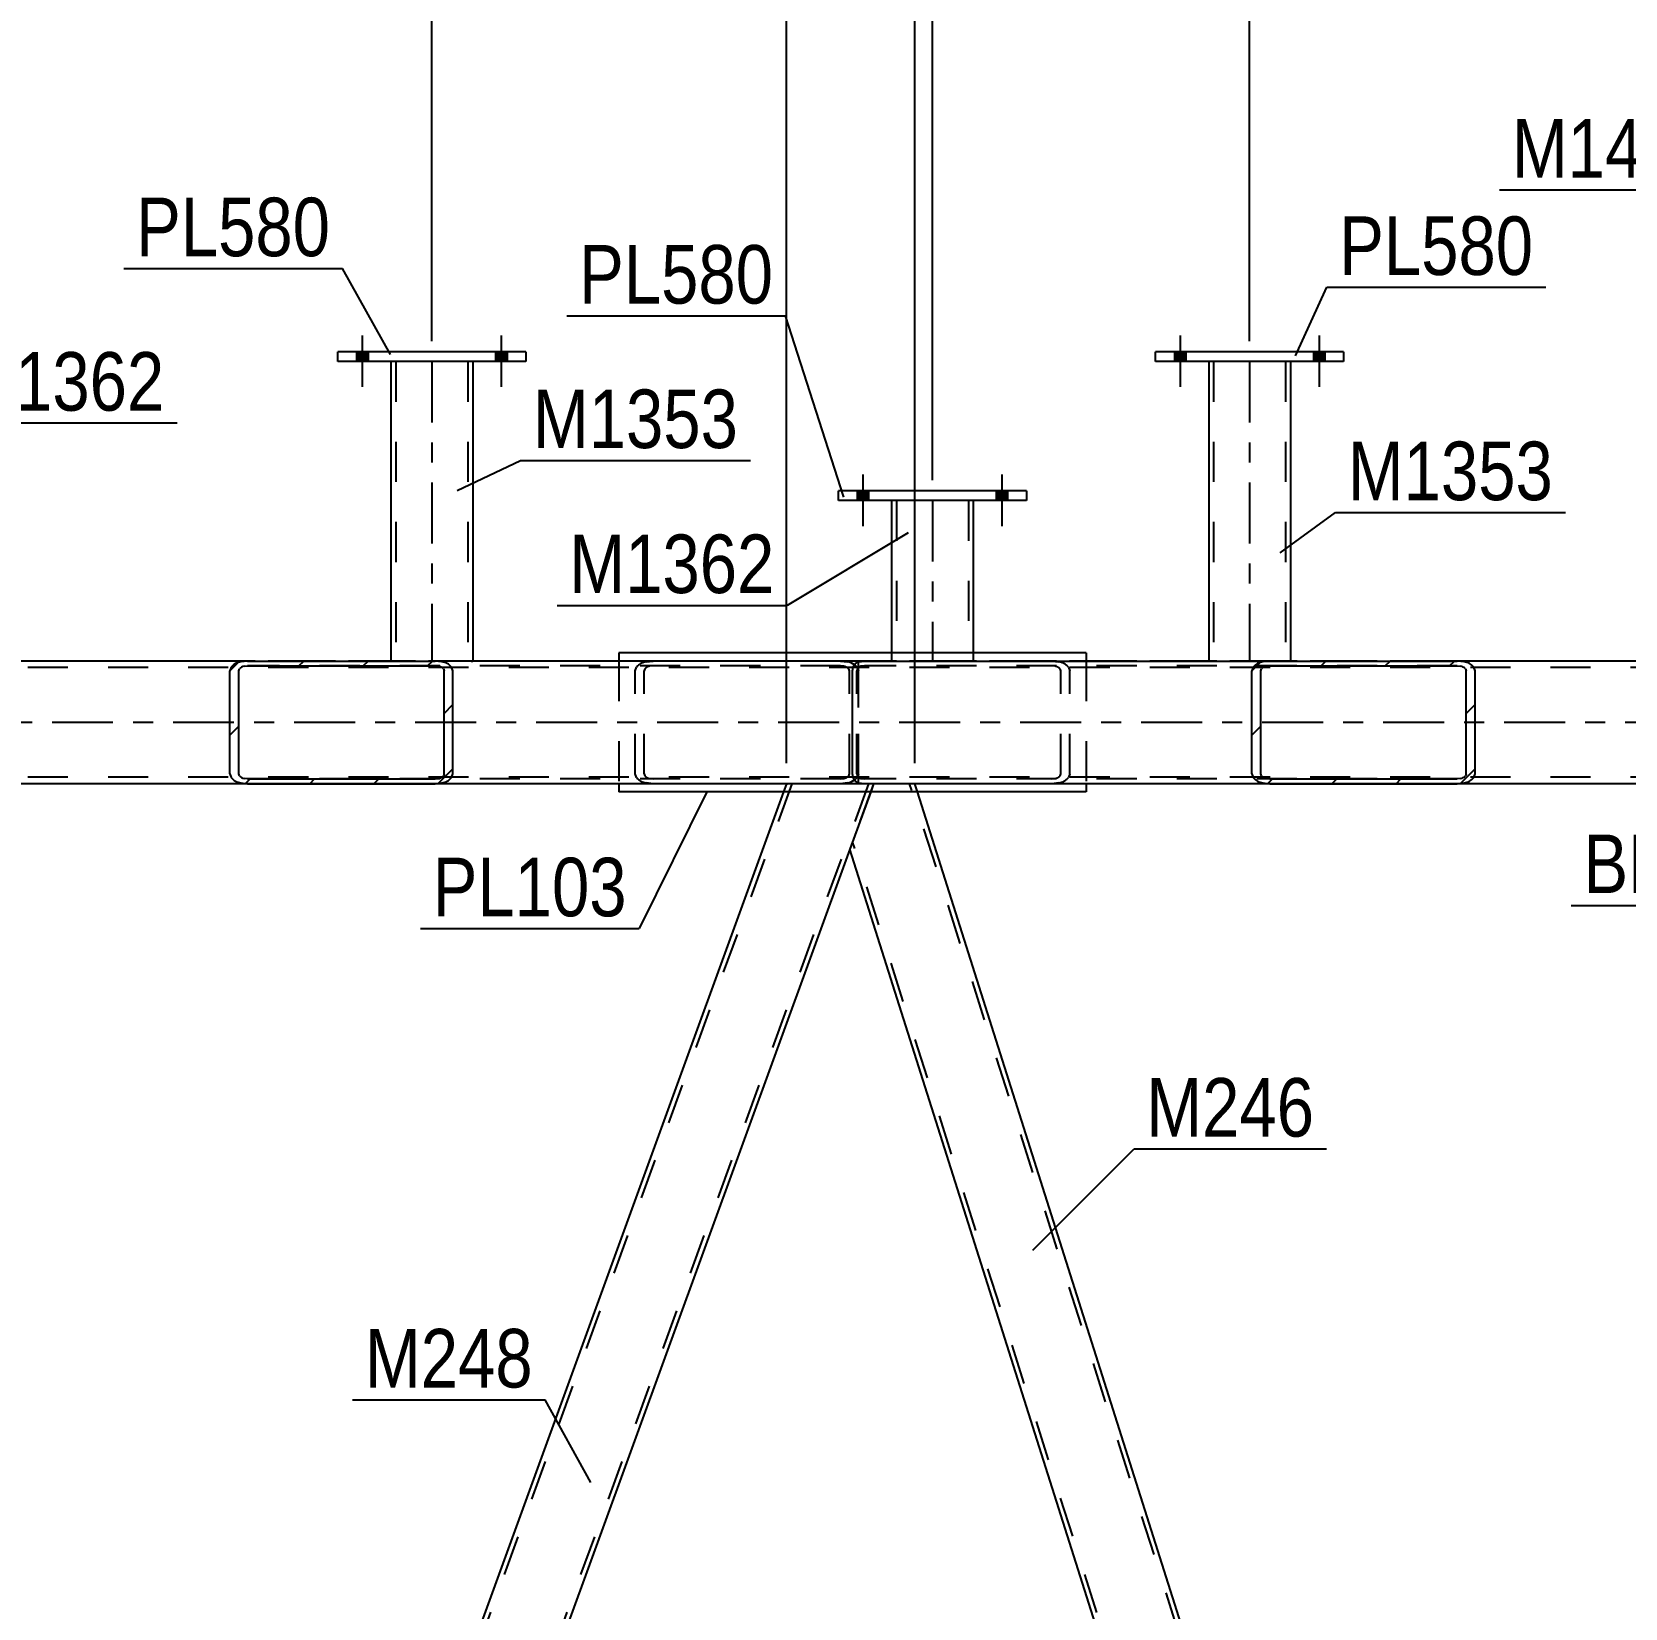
# Model space of a CAD drawing. Header units: millimetres. Extents: x -857 to 332, y -866 to -25.
# Drawn here: x -357.7 to -279.8, y -323.6 to -246.5 of the extents above; entities that cross this region are included whole.
import ezdxf

# ---------------------------------------------------------------- set-up
doc = ezdxf.new("R2010")
doc.units = ezdxf.units.MM
doc.linetypes.add('DXK_LINE_DOT2', pattern=[3.9198, 1.9599, -1.9599])
doc.linetypes.add('DXK_LINE_DOT3', pattern=[5.9187, 2.979, -0.9799, 0.9799, -0.9799])
doc.styles.add('Arial Narrow', font='ARIALN.TTF', dxfattribs={"height": 0.2})

# ---------------------------------------------------------------- blocks, each defined once
blk = doc.blocks.new('Part-570388934-1427 - 1255')
at = {"linetype": 'Continuous'}
h = blk.add_hatch(dxfattribs=at)
h.set_pattern_fill('', scale=0.7, style=0, pattern_type=0)
h.set_pattern_definition([(45, (-348.0672, -277.7888), (-1.57154, 1.57154), [])])
h.paths.add_polyline_path([(-348.001, -277.605), (-348.067, -277.789), (-348.067, -282.829), (-348.001, -283.013), (-347.811, -283.168), (-347.528, -283.272), (-347.194, -283.309), (-338.023, -283.309), (-337.688, -283.272), (-337.405, -283.168), (-337.216, -283.012), (-337.149, -282.829), (-337.149, -277.789), (-337.216, -277.605), (-337.405, -277.449), (-337.688, -277.345), (-338.023, -277.309), (-347.194, -277.309), (-347.528, -277.345), (-347.811, -277.449)])
h.paths.add_polyline_path([(-347.361, -277.567), (-347.194, -277.549), (-338.023, -277.549), (-337.856, -277.567), (-337.714, -277.619), (-337.619, -277.697), (-337.586, -277.789), (-337.586, -282.829), (-337.619, -282.921), (-337.714, -282.999), (-337.856, -283.051), (-338.023, -283.069), (-347.194, -283.069), (-347.361, -283.051), (-347.503, -282.999), (-347.597, -282.921), (-347.63, -282.829), (-347.63, -277.789), (-347.597, -277.697), (-347.503, -277.619)])
at = {"color": 2, "linetype": 'Continuous'}
for p, q in [((-347.194, -277.309), (-347.528, -277.345)), ((-347.194, -277.309), (-338.023, -277.309)), ((-318.194, -277.309), (-338.023, -277.309)), ((-337.688, -277.345), (-338.023, -277.309)), ((-318.194, -277.309), (-317.859, -277.345)), ((-348.001, -277.605), (-348.067, -277.789)), ((-348.067, -282.829), (-348.067, -277.789)), ((-347.63, -277.789), (-347.597, -277.697)), ((-347.63, -282.829), (-347.63, -277.789)), ((-347.361, -277.567), (-347.194, -277.549)), ((-347.194, -277.549), (-338.023, -277.549)), ((-338.023, -277.549), (-337.856, -277.567)), ((-337.619, -277.697), (-337.586, -277.789)), ((-337.586, -282.829), (-337.586, -277.789)), ((-337.149, -277.789), (-337.216, -277.605)), ((-337.149, -282.829), (-337.149, -277.789)), ((-348.067, -282.829), (-348.001, -283.013)), ((-347.597, -282.921), (-347.63, -282.829)), ((-337.586, -282.829), (-337.619, -282.921)), ((-337.216, -283.012), (-337.149, -282.829)), ((-347.528, -283.272), (-347.194, -283.309)), ((-347.194, -283.069), (-347.361, -283.051)), ((-347.194, -283.069), (-338.023, -283.069)), ((-347.194, -283.309), (-338.023, -283.309)), ((-337.856, -283.051), (-338.023, -283.069)), ((-338.023, -283.309), (-337.688, -283.272)), ((-318.194, -283.309), (-338.023, -283.309)), ((-317.859, -283.272), (-318.194, -283.309))]:
    blk.add_line(p, q, dxfattribs=at)
at = {"color": 7, "linetype": 'DXK_LINE_DOT2'}
for p, q in [((-347.194, -277.309), (-338.023, -277.309)), ((-327.699, -277.345), (-327.365, -277.309)), ((-318.194, -277.549), (-347.194, -277.549)), ((-328.238, -277.789), (-328.172, -277.605)), ((-328.238, -282.829), (-328.238, -277.789)), ((-327.768, -277.697), (-327.801, -277.789)), ((-327.801, -282.829), (-327.801, -277.789)), ((-327.365, -277.549), (-327.532, -277.567)), ((-318.026, -277.567), (-318.194, -277.549)), ((-317.757, -277.789), (-317.79, -277.697)), ((-317.757, -282.829), (-317.757, -277.789)), ((-317.387, -277.605), (-317.362, -277.672)), ((-317.362, -277.672), (-317.32, -277.789)), ((-317.32, -282.829), (-317.32, -277.789)), ((-328.172, -283.012), (-328.238, -282.829)), ((-327.801, -282.829), (-327.768, -282.921)), ((-317.79, -282.921), (-317.757, -282.829)), ((-317.335, -282.87), (-317.387, -283.012)), ((-317.32, -282.829), (-317.335, -282.87)), ((-318.194, -283.069), (-347.194, -283.069)), ((-338.023, -283.309), (-347.194, -283.309)), ((-327.365, -283.309), (-327.699, -283.272)), ((-327.532, -283.051), (-327.365, -283.069)), ((-318.194, -283.069), (-318.026, -283.051))]:
    blk.add_line(p, q, dxfattribs=at)
at = {"color": 2, "linetype": 'Continuous'}
for centre, radius, start, end in [((-347.393, -278.151), 0.817, 99.51834, 138.06404), ((-337.824, -278.151), 0.817, 41.93612, 80.48182), ((-317.994, -278.151), 0.817, 53.5034, 80.48182), ((-347.293, -277.97), 0.409, 99.51834, 138.06404), ((-337.923, -277.97), 0.409, 41.93612, 80.48182), ((-347.393, -282.466), 0.817, 221.93612, 260.48182), ((-347.293, -282.648), 0.409, 221.93612, 260.48182), ((-337.923, -282.648), 0.409, 279.51834, 318.06404), ((-337.824, -282.466), 0.817, 279.51834, 318.06404), ((-317.994, -282.466), 0.817, 279.51834, 306.49439)]:
    blk.add_arc(centre, radius, start, end, dxfattribs=at)
at = {"color": 7, "linetype": 'DXK_LINE_DOT2'}
for centre, radius, start, end in [((-327.564, -278.151), 0.817, 99.51834, 138.06404), ((-327.464, -277.97), 0.409, 99.51834, 138.06404), ((-318.094, -277.97), 0.409, 41.93612, 80.48182), ((-317.994, -278.151), 0.817, 41.93612, 53.5034), ((-327.564, -282.466), 0.817, 221.93612, 260.48182), ((-327.464, -282.648), 0.409, 221.93612, 260.48182), ((-318.094, -282.648), 0.409, 279.51834, 318.06404), ((-317.994, -282.466), 0.817, 306.49439, 318.06404)]:
    blk.add_arc(centre, radius, start, end, dxfattribs=at)
blk = doc.blocks.new('Part-570388934-1338 - 1255')
at = {"linetype": 'Continuous'}
h = blk.add_hatch(dxfattribs=at)
h.set_pattern_fill('', scale=0.7, style=0, pattern_type=0)
h.set_pattern_definition([(45, (-298.0708, -277.7888), (-1.57154, 1.57154), [])])
h.paths.add_polyline_path([(-298.004, -277.605), (-298.071, -277.789), (-298.071, -282.829), (-298.004, -283.012), (-297.815, -283.168), (-297.532, -283.272), (-297.197, -283.309), (-288.026, -283.309), (-287.692, -283.272), (-287.409, -283.168), (-287.219, -283.012), (-287.153, -282.829), (-287.153, -277.789), (-287.219, -277.605), (-287.409, -277.449), (-287.692, -277.345), (-288.026, -277.309), (-297.197, -277.309), (-297.532, -277.345), (-297.815, -277.449)])
h.paths.add_polyline_path([(-297.364, -277.567), (-297.197, -277.549), (-288.026, -277.549), (-287.859, -277.567), (-287.717, -277.619), (-287.623, -277.697), (-287.59, -277.789), (-287.59, -282.829), (-287.623, -282.921), (-287.717, -282.998), (-287.859, -283.05), (-288.026, -283.069), (-297.197, -283.069), (-297.364, -283.051), (-297.506, -282.998), (-297.601, -282.921), (-297.634, -282.829), (-297.634, -277.789), (-297.601, -277.697), (-297.506, -277.619)])
at = {"color": 2, "linetype": 'Continuous'}
for p, q in [((-317.482, -277.449), (-317.34, -277.345)), ((-317.34, -277.345), (-317.32, -277.341)), ((-317.32, -277.341), (-317.026, -277.309)), ((-317.026, -277.309), (-297.197, -277.309)), ((-297.197, -277.309), (-297.532, -277.345)), ((-297.197, -277.309), (-288.026, -277.309)), ((-287.692, -277.345), (-288.026, -277.309)), ((-317.61, -277.789), (-317.577, -277.605)), ((-317.61, -282.829), (-317.61, -277.789)), ((-317.577, -277.605), (-317.482, -277.449)), ((-298.004, -277.605), (-298.071, -277.789)), ((-298.071, -282.829), (-298.071, -277.789)), ((-297.634, -277.789), (-297.601, -277.697)), ((-297.634, -282.829), (-297.634, -277.789)), ((-297.364, -277.567), (-297.197, -277.549)), ((-297.197, -277.549), (-288.026, -277.549)), ((-288.026, -277.549), (-287.859, -277.567)), ((-287.623, -277.697), (-287.59, -277.789)), ((-287.59, -282.829), (-287.59, -277.789)), ((-287.153, -277.789), (-287.219, -277.605)), ((-287.153, -282.829), (-287.153, -277.789)), ((-317.577, -283.012), (-317.61, -282.829)), ((-298.071, -282.829), (-298.004, -283.012)), ((-297.601, -282.921), (-297.634, -282.829)), ((-287.59, -282.829), (-287.623, -282.921)), ((-287.219, -283.012), (-287.153, -282.829)), ((-317.482, -283.168), (-317.577, -283.012)), ((-317.34, -283.272), (-317.482, -283.168)), ((-317.32, -283.277), (-317.34, -283.272)), ((-317.026, -283.309), (-317.32, -283.277)), ((-297.197, -283.309), (-317.026, -283.309)), ((-297.532, -283.272), (-297.197, -283.309)), ((-297.197, -283.069), (-297.364, -283.051)), ((-297.197, -283.069), (-288.026, -283.069)), ((-297.197, -283.309), (-288.026, -283.309)), ((-287.859, -283.05), (-288.026, -283.069)), ((-288.026, -283.309), (-287.692, -283.272))]:
    blk.add_line(p, q, dxfattribs=at)
at = {"color": 7, "linetype": 'DXK_LINE_DOT2'}
for p, q in [((-317.32, -283.277), (-317.32, -277.341)), ((-307.855, -277.309), (-307.521, -277.345)), ((-288.026, -277.309), (-297.197, -277.309)), ((-317.375, -277.697), (-317.392, -277.789)), ((-317.392, -282.829), (-317.392, -277.789)), ((-317.335, -277.619), (-317.375, -277.697)), ((-317.193, -277.567), (-317.335, -277.619)), ((-317.335, -277.619), (-317.335, -282.999)), ((-317.026, -277.549), (-317.193, -277.567)), ((-288.026, -277.549), (-317.026, -277.549)), ((-307.688, -277.567), (-307.855, -277.549)), ((-307.419, -277.789), (-307.452, -277.697)), ((-307.419, -282.829), (-307.419, -277.789)), ((-307.048, -277.605), (-306.982, -277.789)), ((-306.982, -282.829), (-306.982, -277.789)), ((-317.392, -282.829), (-317.375, -282.921)), ((-307.452, -282.921), (-307.419, -282.829)), ((-306.982, -282.829), (-307.048, -283.012)), ((-317.375, -282.921), (-317.335, -282.999)), ((-317.335, -282.999), (-317.193, -283.051)), ((-317.193, -283.051), (-317.026, -283.069)), ((-288.026, -283.069), (-317.026, -283.069)), ((-307.855, -283.069), (-307.688, -283.051)), ((-307.521, -283.272), (-307.855, -283.309)), ((-288.026, -283.309), (-297.197, -283.309))]:
    blk.add_line(p, q, dxfattribs=at)
for centre, radius, start, end in [((-307.656, -278.151), 0.817, 41.93612, 80.48182), ((-307.756, -277.97), 0.409, 41.93612, 80.48182), ((-307.756, -282.648), 0.409, 279.51834, 318.06404), ((-307.656, -282.466), 0.817, 279.51834, 318.06404)]:
    blk.add_arc(centre, radius, start, end, dxfattribs=at)
at = {"color": 2, "linetype": 'Continuous'}
for centre, radius, start, end in [((-297.396, -278.151), 0.817, 99.51834, 138.06404), ((-287.827, -278.151), 0.817, 41.93612, 80.48182), ((-297.297, -277.97), 0.409, 99.51834, 138.06404), ((-287.927, -277.97), 0.409, 41.93612, 80.48182), ((-297.396, -282.466), 0.817, 221.93612, 260.48182), ((-297.297, -282.648), 0.409, 221.93612, 260.48182), ((-287.927, -282.648), 0.409, 279.51834, 318.06404), ((-287.827, -282.466), 0.817, 279.51834, 318.06404)]:
    blk.add_arc(centre, radius, start, end, dxfattribs=at)
blk = doc.blocks.new('Part-570388934-1361 - 1255')
at = {"color": 7, "linetype": 'DXK_LINE_DOT2'}
for p, q in [((-316.573, -283.309), (-316.718, -283.709)), ((-314.56, -283.309), (-316.573, -283.309)), ((-277.975, -399.473), (-314.812, -283.309)), ((-314.433, -283.709), (-314.56, -283.309)), ((-280.769, -402.309), (-317.605, -286.145))]:
    blk.add_line(p, q, dxfattribs=at)
at = {"color": 2, "linetype": 'Continuous'}
for p, q in [((-316.718, -283.709), (-317.74, -286.515)), ((-277.841, -399.103), (-314.433, -283.709)), ((-281.147, -401.909), (-317.74, -286.515))]:
    blk.add_line(p, q, dxfattribs=at)
blk = doc.blocks.new('Part-570388934-1436 - 1255')
at = {"color": 7, "linetype": 'DXK_LINE_DOT2'}
for p, q in [((-320.574, -283.309), (-363.886, -402.309)), ((-316.828, -283.309), (-360.14, -402.309)), ((-320.829, -283.309), (-320.975, -283.709)), ((-316.573, -283.309), (-320.829, -283.309)), ((-320.829, -283.309), (-320.791, -283.309)), ((-316.573, -283.309), (-317.74, -286.515))]:
    blk.add_line(p, q, dxfattribs=at)
at = {"color": 2, "linetype": 'Continuous'}
for p, q in [((-320.975, -283.709), (-362.975, -399.103)), ((-317.74, -286.515), (-359.739, -401.909))]:
    blk.add_line(p, q, dxfattribs=at)
blk = doc.blocks.new('Bolt-570388934-1488 - 1255')
at = {"linetype": 'Continuous'}
for points in [[(-316.818, -268.987), (-317.378, -268.987), (-317.378, -269.467), (-316.818, -269.467)], [(-316.818, -268.987), (-317.378, -268.987), (-317.378, -269.467), (-316.818, -269.467)], [(-310.018, -268.987), (-310.578, -268.987), (-310.578, -269.467), (-310.018, -269.467)], [(-310.018, -268.987), (-310.578, -268.987), (-310.578, -269.467), (-310.018, -269.467)]]:
    blk.add_hatch(color=1, dxfattribs=at).paths.add_polyline_path(points)
at = {"color": 1, "linetype": 'Continuous'}
for p, q in [((-317.098, -268.187), (-317.098, -270.707)), ((-317.098, -268.187), (-317.098, -270.707)), ((-310.298, -268.187), (-310.298, -270.707)), ((-310.298, -268.187), (-310.298, -270.707)), ((-317.378, -268.987), (-317.378, -269.467)), ((-317.378, -268.987), (-317.378, -269.467)), ((-316.818, -268.987), (-316.818, -269.467)), ((-316.818, -268.987), (-316.818, -269.467)), ((-310.578, -268.987), (-310.578, -269.467)), ((-310.578, -268.987), (-310.578, -269.467)), ((-310.018, -268.987), (-310.018, -269.467)), ((-310.018, -268.987), (-310.018, -269.467))]:
    blk.add_line(p, q, dxfattribs=at)
blk = doc.blocks.new('Bolt-570388934-1496 - 1255')
at = {"linetype": 'Continuous'}
for points in [[(-341.304, -262.188), (-341.864, -262.188), (-341.864, -262.668), (-341.304, -262.668)], [(-341.304, -262.188), (-341.864, -262.188), (-341.864, -262.668), (-341.304, -262.668)], [(-334.504, -262.188), (-335.064, -262.188), (-335.064, -262.668), (-334.504, -262.668)], [(-334.504, -262.188), (-335.064, -262.188), (-335.064, -262.668), (-334.504, -262.668)]]:
    blk.add_hatch(color=1, dxfattribs=at).paths.add_polyline_path(points)
at = {"color": 1, "linetype": 'Continuous'}
for p, q in [((-341.584, -261.388), (-341.584, -263.908)), ((-341.584, -261.388), (-341.584, -263.908)), ((-334.784, -261.388), (-334.784, -263.908)), ((-334.784, -261.388), (-334.784, -263.908)), ((-341.864, -262.188), (-341.864, -262.668)), ((-341.864, -262.188), (-341.864, -262.668)), ((-341.304, -262.188), (-341.304, -262.668)), ((-341.304, -262.188), (-341.304, -262.668)), ((-335.064, -262.188), (-335.064, -262.668)), ((-335.064, -262.188), (-335.064, -262.668)), ((-334.504, -262.188), (-334.504, -262.668)), ((-334.504, -262.188), (-334.504, -262.668))]:
    blk.add_line(p, q, dxfattribs=at)
blk = doc.blocks.new('Bolt-570388934-1498 - 1255')
at = {"linetype": 'Continuous'}
for points in [[(-301.304, -262.188), (-301.864, -262.188), (-301.864, -262.668), (-301.304, -262.668)], [(-301.304, -262.188), (-301.864, -262.188), (-301.864, -262.668), (-301.304, -262.668)], [(-294.504, -262.188), (-295.064, -262.188), (-295.064, -262.668), (-294.504, -262.668)], [(-294.504, -262.188), (-295.064, -262.188), (-295.064, -262.668), (-294.504, -262.668)]]:
    blk.add_hatch(color=1, dxfattribs=at).paths.add_polyline_path(points)
at = {"color": 1, "linetype": 'Continuous'}
for p, q in [((-301.584, -261.388), (-301.584, -263.908)), ((-301.584, -261.388), (-301.584, -263.908)), ((-294.784, -261.388), (-294.784, -263.908)), ((-294.784, -261.388), (-294.784, -263.908)), ((-301.864, -262.188), (-301.864, -262.668)), ((-301.864, -262.188), (-301.864, -262.668)), ((-301.304, -262.188), (-301.304, -262.668)), ((-301.304, -262.188), (-301.304, -262.668)), ((-295.064, -262.188), (-295.064, -262.668)), ((-295.064, -262.188), (-295.064, -262.668)), ((-294.504, -262.188), (-294.504, -262.668)), ((-294.504, -262.188), (-294.504, -262.668))]:
    blk.add_line(p, q, dxfattribs=at)
blk = doc.blocks.new('Part-570388934-1949 - 1255')
at = {"color": 2, "linetype": 'Continuous'}
for p, q in [((-340.184, -262.668), (-340.184, -277.309)), ((-336.184, -262.668), (-336.184, -277.309))]:
    blk.add_line(p, q, dxfattribs=at)
at = {"color": 7, "linetype": 'DXK_LINE_DOT2'}
for p, q in [((-336.184, -262.668), (-340.184, -262.668)), ((-340.148, -262.668), (-340.184, -262.668)), ((-339.944, -262.668), (-339.944, -277.311)), ((-336.424, -262.668), (-336.424, -277.311)), ((-340.184, -277.309), (-340.184, -277.311)), ((-340.184, -277.311), (-336.184, -277.311)), ((-336.184, -277.311), (-336.184, -277.309)), ((-336.184, -277.309), (-336.184, -277.311))]:
    blk.add_line(p, q, dxfattribs=at)
at = {"color": 7, "linetype": 'DXK_LINE_DOT3'}
blk.add_line((-338.184, -262.668), (-338.184, -277.311), dxfattribs=at)
blk = doc.blocks.new('Part-570388934-1961 - 1255')
at = {"color": 2, "linetype": 'Continuous'}
for p, q in [((-300.184, -262.668), (-300.184, -277.309)), ((-296.184, -262.668), (-296.184, -277.309))]:
    blk.add_line(p, q, dxfattribs=at)
at = {"color": 7, "linetype": 'DXK_LINE_DOT2'}
for p, q in [((-296.184, -262.668), (-300.184, -262.668)), ((-300.148, -262.668), (-300.184, -262.668)), ((-299.944, -262.668), (-299.944, -277.311)), ((-296.424, -262.668), (-296.424, -277.311)), ((-300.184, -277.309), (-300.184, -277.311)), ((-300.184, -277.311), (-296.184, -277.311)), ((-296.184, -277.311), (-296.184, -277.309)), ((-296.184, -277.309), (-296.184, -277.311))]:
    blk.add_line(p, q, dxfattribs=at)
at = {"color": 7, "linetype": 'DXK_LINE_DOT3'}
blk.add_line((-298.184, -262.668), (-298.184, -277.311), dxfattribs=at)
blk = doc.blocks.new('Part-570388934-1709 - 1255')
at = {"color": 7, "linetype": 'DXK_LINE_DOT2'}
for p, q in [((-93.356, -277.309), (-754.709, -277.309)), ((-288.023, -277.309), (-347.197, -277.309)), ((-93.356, -277.629), (-783.56, -277.629)), ((-93.356, -282.989), (-783.56, -282.989)), ((-93.356, -283.309), (-687.73, -283.309)), ((-306.182, -283.309), (-329.038, -283.309))]:
    blk.add_line(p, q, dxfattribs=at)
at = {"color": 2, "linetype": 'Continuous'}
for p, q in [((-347.197, -277.309), (-373.157, -277.309)), ((-262.063, -277.309), (-288.023, -277.309)), ((-329.038, -283.309), (-373.164, -283.309)), ((-243.904, -283.309), (-306.182, -283.309))]:
    blk.add_line(p, q, dxfattribs=at)
at = {"color": 7, "linetype": 'DXK_LINE_DOT3'}
blk.add_line((-93.356, -280.309), (-783.56, -280.309), dxfattribs=at)
blk = doc.blocks.new('Part-570388934-2098 - 1255')
at = {"color": 2, "linetype": 'Continuous'}
for p, q in [((-329.038, -276.909), (-329.038, -277.309)), ((-306.182, -276.909), (-329.038, -276.909)), ((-306.182, -276.909), (-306.182, -277.309)), ((-329.038, -283.309), (-329.038, -283.709)), ((-306.182, -283.309), (-306.182, -283.709)), ((-306.182, -283.709), (-329.038, -283.709))]:
    blk.add_line(p, q, dxfattribs=at)
at = {"color": 7, "linetype": 'DXK_LINE_DOT2'}
for p, q in [((-329.038, -277.309), (-329.038, -283.309)), ((-306.182, -277.309), (-306.182, -283.309))]:
    blk.add_line(p, q, dxfattribs=at)
blk = doc.blocks.new('Part-570388934-1822 - 1255')
at = {"color": 2, "linetype": 'Continuous'}
for p, q in [((-309.098, -268.987), (-318.298, -268.987)), ((-318.298, -269.467), (-318.298, -268.987)), ((-309.098, -269.467), (-318.298, -269.467)), ((-309.098, -268.987), (-309.098, -269.467))]:
    blk.add_line(p, q, dxfattribs=at)
blk = doc.blocks.new('Part-570388934-1827 - 1255')
at = {"color": 2, "linetype": 'Continuous'}
for p, q in [((-315.698, -269.467), (-315.698, -276.909)), ((-311.698, -269.467), (-311.698, -276.909))]:
    blk.add_line(p, q, dxfattribs=at)
at = {"color": 7, "linetype": 'DXK_LINE_DOT2'}
for p, q in [((-311.698, -269.467), (-315.698, -269.467)), ((-315.698, -269.467), (-315.662, -269.467)), ((-315.458, -269.467), (-315.458, -277.312)), ((-311.938, -269.467), (-311.938, -277.312)), ((-315.698, -276.909), (-315.698, -277.312)), ((-311.698, -277.312), (-315.698, -277.312)), ((-311.698, -276.909), (-311.698, -277.312))]:
    blk.add_line(p, q, dxfattribs=at)
at = {"color": 7, "linetype": 'DXK_LINE_DOT3'}
blk.add_line((-313.698, -269.467), (-313.698, -277.312), dxfattribs=at)
blk = doc.blocks.new('Part-570388934-1944 - 1255')
at = {"color": 2, "linetype": 'Continuous'}
for p, q in [((-333.584, -262.188), (-342.784, -262.188)), ((-342.784, -262.668), (-342.784, -262.188)), ((-333.584, -262.188), (-333.584, -262.668)), ((-333.584, -262.668), (-342.784, -262.668))]:
    blk.add_line(p, q, dxfattribs=at)
blk = doc.blocks.new('Part-570388934-1956 - 1255')
at = {"color": 2, "linetype": 'Continuous'}
for p, q in [((-293.584, -262.188), (-302.784, -262.188)), ((-302.784, -262.668), (-302.784, -262.188)), ((-293.584, -262.188), (-293.584, -262.668)), ((-293.584, -262.668), (-302.784, -262.668))]:
    blk.add_line(p, q, dxfattribs=at)
blk = doc.blocks.new('StraightDimension-570388934-3108 - 1255')
at = {"color": 7, "linetype": 'Continuous'}
blk.add_line((-314.56, -282.309), (-314.56, -196.084), dxfattribs=at)
blk = doc.blocks.new('StraightDimension-570388934-2743 - 1255')
at = {"color": 7, "linetype": 'Continuous'}
for p, q in [((-338.184, -261.668), (-338.184, -224.811)), ((-313.698, -268.467), (-313.698, -224.811)), ((-336.684, -234.652), (-339.684, -235.852)), ((-338.184, -235.252), (-313.698, -235.252)), ((-315.198, -235.852), (-312.198, -234.652))]:
    blk.add_line(p, q, dxfattribs=at)
at = {"color": 0}
blk.add_wipeout([(-322.599, -234.502), (-322.599, -230.302), (-329.284, -230.302), (-329.284, -234.502)], dxfattribs=at)
at = {"color": 3, "style": 'Arial Narrow'}
blk.add_text('612', height=2.8633, dxfattribs=at).set_placement((-328.684, -233.902))
at = {"color": 0, "linetype": 'Continuous'}
blk.add_wipeout([(-314.298, -224.211), (-318.498, -224.211), (-318.498, -234.552), (-314.298, -234.552)], dxfattribs=at)
at = {"color": 3, "linetype": 'Continuous', "style": 'Arial Narrow'}
blk.add_text('11747', height=2.8633, rotation=90.00021, dxfattribs=at).set_placement((-314.898, -233.952))
blk = doc.blocks.new('StraightDimension-570388934-2755 - 1255')
at = {"color": 7, "linetype": 'Continuous'}
for p, q in [((-298.184, -261.668), (-298.184, -220.311)), ((-262.618, -261.107), (-262.618, -220.311)), ((-296.684, -234.652), (-299.684, -235.852)), ((-298.184, -235.252), (-262.618, -235.252)), ((-264.118, -235.852), (-261.118, -234.652))]:
    blk.add_line(p, q, dxfattribs=at)
at = {"color": 0, "linetype": 'Continuous'}
blk.add_wipeout([(-263.218, -219.711), (-267.418, -219.711), (-267.418, -230.052), (-263.218, -230.052)], dxfattribs=at)
at = {"color": 0}
blk.add_wipeout([(-277.059, -234.502), (-277.059, -230.302), (-283.743, -230.302), (-283.743, -234.502)], dxfattribs=at)
at = {"color": 3, "linetype": 'Continuous', "style": 'Arial Narrow'}
blk.add_text('13024', height=2.8633, rotation=90.00021, dxfattribs=at).set_placement((-263.818, -229.452))
at = {"color": 3, "style": 'Arial Narrow'}
blk.add_text('889', height=2.8633, dxfattribs=at).set_placement((-283.143, -233.902))
blk = doc.blocks.new('StraightDimension-570388934-2737 - 1255')
at = {"color": 7, "linetype": 'Continuous'}
for p, q in [((-364.779, -268.466), (-364.779, -220.311)), ((-338.184, -261.668), (-338.184, -224.811)), ((-363.279, -234.652), (-366.279, -235.852)), ((-364.779, -235.252), (-338.184, -235.252)), ((-339.684, -235.852), (-336.684, -234.652))]:
    blk.add_line(p, q, dxfattribs=at)
at = {"color": 0}
blk.add_wipeout([(-348.14, -234.502), (-348.14, -230.302), (-354.824, -230.302), (-354.824, -234.502)], dxfattribs=at)
at = {"color": 3, "style": 'Arial Narrow'}
blk.add_text('665', height=2.8633, dxfattribs=at).set_placement((-354.224, -233.902))
at = {"color": 0, "linetype": 'Continuous'}
blk.add_wipeout([(-338.785, -224.211), (-342.985, -224.211), (-342.984, -234.552), (-338.784, -234.552)], dxfattribs=at)
at = {"color": 3, "linetype": 'Continuous', "style": 'Arial Narrow'}
blk.add_text('11134', height=2.8633, rotation=90.00021, dxfattribs=at).set_placement((-339.384, -233.952))
blk = doc.blocks.new('StraightDimension-570388934-2749 - 1255')
at = {"color": 7, "linetype": 'Continuous'}
for p, q in [((-298.184, -261.668), (-298.184, -220.311)), ((-313.698, -268.467), (-313.698, -224.811)), ((-312.198, -234.652), (-315.198, -235.852)), ((-313.698, -235.252), (-298.184, -235.252)), ((-299.684, -235.852), (-296.684, -234.652))]:
    blk.add_line(p, q, dxfattribs=at)
at = {"color": 0}
blk.add_wipeout([(-302.599, -234.502), (-302.599, -230.302), (-309.284, -230.302), (-309.284, -234.502)], dxfattribs=at)
at = {"color": 3, "style": 'Arial Narrow'}
blk.add_text('388', height=2.8633, dxfattribs=at).set_placement((-308.684, -233.902))
at = {"color": 0, "linetype": 'Continuous'}
blk.add_wipeout([(-298.785, -219.711), (-302.985, -219.711), (-302.984, -230.052), (-298.784, -230.052)], dxfattribs=at)
at = {"color": 3, "linetype": 'Continuous', "style": 'Arial Narrow'}
blk.add_text('12134', height=2.8633, rotation=90.00021, dxfattribs=at).set_placement((-299.384, -229.452))
blk = doc.blocks.new('StraightDimension-570388934-2964 - 1255')
at = {"color": 7, "linetype": 'Continuous'}
blk.add_line((-320.829, -282.309), (-320.829, -200.584), dxfattribs=at)
blk = doc.blocks.new('StraightDimension-570388934-3090 - 1255')
at = {"color": 7, "linetype": 'Continuous'}
for p, q in [((-314.56, -282.309), (-314.56, -196.084)), ((-320.829, -282.309), (-320.829, -200.584))]:
    blk.add_line(p, q, dxfattribs=at)
blk = doc.blocks.new('Mark-570388934-2094 - 1255')
at = {"color": 30, "linetype": 'Continuous'}
for p in [(-324.734, -283.704), (-338.742, -290.393)]:
    blk.add_line(p, (-328.038, -290.393), dxfattribs=at)
at = {"color": 0}
blk.add_wipeout([(-328.638, -289.793), (-328.638, -286.793), (-338.142, -286.793), (-338.142, -289.793)], dxfattribs=at)
blk.add_wipeout([(-328.638, -289.793), (-328.638, -286.793), (-338.142, -286.793), (-338.142, -289.793)], dxfattribs=at)
at = {"color": 3, "style": 'Arial Narrow'}
blk.add_text('PL103', height=2.8633, dxfattribs=at).set_placement((-338.142, -289.793))
blk = doc.blocks.new('Mark-570388934-1357 - 1255')
at = {"color": 30, "linetype": 'Continuous'}
for p, q in [((-308.787, -306.117), (-303.837, -301.167)), ((-303.837, -301.167), (-294.414, -301.167))]:
    blk.add_line(p, q, dxfattribs=at)
at = {"color": 0}
blk.add_wipeout([(-295.014, -300.567), (-295.014, -297.567), (-303.237, -297.567), (-303.237, -300.567)], dxfattribs=at)
blk.add_wipeout([(-295.014, -300.567), (-295.014, -297.567), (-303.237, -297.567), (-303.237, -300.567)], dxfattribs=at)
at = {"color": 3, "style": 'Arial Narrow'}
blk.add_text('M246', height=2.8633, dxfattribs=at).set_placement((-303.237, -300.567))
blk = doc.blocks.new('Mark-570388934-1432 - 1255')
at = {"color": 30, "linetype": 'Continuous'}
for p in [(-342.058, -313.435), (-330.407, -317.474)]:
    blk.add_line(p, (-332.634, -313.435), dxfattribs=at)
at = {"color": 0}
blk.add_wipeout([(-333.234, -312.835), (-333.234, -309.835), (-341.458, -309.835), (-341.458, -312.835)], dxfattribs=at)
blk.add_wipeout([(-333.234, -312.835), (-333.234, -309.835), (-341.458, -309.835), (-341.458, -312.835)], dxfattribs=at)
at = {"color": 3, "style": 'Arial Narrow'}
blk.add_text('M248', height=2.8633, dxfattribs=at).set_placement((-341.458, -312.835))
blk = doc.blocks.new('Mark-570388934-1657 - 1255')
at = {"color": 30, "linetype": 'Continuous'}
for p in [(-264.727, -272.017), (-282.455, -289.258)]:
    blk.add_line(p, (-273.216, -289.258), dxfattribs=at)
at = {"color": 0}
blk.add_wipeout([(-273.816, -288.658), (-273.816, -285.658), (-281.855, -285.658), (-281.855, -288.658)], dxfattribs=at)
blk.add_wipeout([(-273.816, -288.658), (-273.816, -285.658), (-281.855, -285.658), (-281.855, -288.658)], dxfattribs=at)
at = {"color": 3, "style": 'Arial Narrow'}
blk.add_text('BPL9', height=2.8633, dxfattribs=at).set_placement((-281.855, -288.658))
blk = doc.blocks.new('Mark-570388934-1945 - 1255')
at = {"color": 30, "linetype": 'Continuous'}
for p, q in [((-336.946, -268.977), (-333.841, -267.496)), ((-333.841, -267.496), (-322.589, -267.496))]:
    blk.add_line(p, q, dxfattribs=at)
at = {"color": 0}
blk.add_wipeout([(-323.189, -266.896), (-323.189, -263.896), (-333.241, -263.896), (-333.241, -266.896)], dxfattribs=at)
blk.add_wipeout([(-323.189, -266.896), (-323.189, -263.896), (-333.241, -263.896), (-333.241, -266.896)], dxfattribs=at)
at = {"color": 3, "style": 'Arial Narrow'}
blk.add_text('M1353', height=2.8633, dxfattribs=at).set_placement((-333.241, -266.896))
blk = doc.blocks.new('Mark-570388934-1727 - 1255')
at = {"color": 30, "linetype": 'Continuous'}
for p, q in [((-363.945, -270.437), (-361.9, -265.668)), ((-361.9, -265.668), (-350.648, -265.668))]:
    blk.add_line(p, q, dxfattribs=at)
at = {"color": 0}
blk.add_wipeout([(-351.248, -265.068), (-351.248, -262.068), (-361.3, -262.068), (-361.3, -265.068)], dxfattribs=at)
blk.add_wipeout([(-351.248, -265.068), (-351.248, -262.068), (-361.3, -262.068), (-361.3, -265.068)], dxfattribs=at)
at = {"color": 3, "style": 'Arial Narrow'}
blk.add_text('M1362', height=2.8633, dxfattribs=at).set_placement((-361.3, -265.068))
blk = doc.blocks.new('Mark-570388934-1818 - 1255')
at = {"color": 30, "linetype": 'Continuous'}
for p in [(-331.581, -260.432), (-318.026, -269.296)]:
    blk.add_line(p, (-320.877, -260.432), dxfattribs=at)
at = {"color": 0}
blk.add_wipeout([(-321.477, -259.832), (-321.477, -256.832), (-330.981, -256.832), (-330.981, -259.832)], dxfattribs=at)
blk.add_wipeout([(-321.477, -259.832), (-321.477, -256.832), (-330.981, -256.832), (-330.981, -259.832)], dxfattribs=at)
at = {"color": 3, "style": 'Arial Narrow'}
blk.add_text('PL580', height=2.8633, dxfattribs=at).set_placement((-330.981, -259.832))
blk = doc.blocks.new('Mark-570388934-1813 - 1255')
at = {"color": 30, "linetype": 'Continuous'}
for p in [(-285.957, -254.27), (-263.516, -262.711)]:
    blk.add_line(p, (-274.705, -254.27), dxfattribs=at)
at = {"color": 0}
blk.add_wipeout([(-275.305, -253.67), (-275.305, -250.67), (-285.357, -250.67), (-285.357, -253.67)], dxfattribs=at)
blk.add_wipeout([(-275.305, -253.67), (-275.305, -250.67), (-285.357, -250.67), (-285.357, -253.67)], dxfattribs=at)
at = {"color": 3, "style": 'Arial Narrow'}
blk.add_text('M1470', height=2.8633, dxfattribs=at).set_placement((-285.357, -253.67))
blk = doc.blocks.new('Mark-570388934-1823 - 1255')
at = {"color": 30, "linetype": 'Continuous'}
for p in [(-314.887, -271.047), (-332.059, -274.587)]:
    blk.add_line(p, (-320.808, -274.587), dxfattribs=at)
at = {"color": 0}
blk.add_wipeout([(-321.408, -273.987), (-321.408, -270.987), (-331.459, -270.987), (-331.459, -273.987)], dxfattribs=at)
blk.add_wipeout([(-321.408, -273.987), (-321.408, -270.987), (-331.459, -270.987), (-331.459, -273.987)], dxfattribs=at)
at = {"color": 3, "style": 'Arial Narrow'}
blk.add_text('M1362', height=2.8633, dxfattribs=at).set_placement((-331.459, -273.987))
blk = doc.blocks.new('Mark-570388934-1940 - 1255')
at = {"color": 30, "linetype": 'Continuous'}
for p in [(-353.249, -258.115), (-340.2, -262.327)]:
    blk.add_line(p, (-342.545, -258.115), dxfattribs=at)
at = {"color": 0}
blk.add_wipeout([(-343.145, -257.515), (-343.145, -254.515), (-352.649, -254.515), (-352.649, -257.515)], dxfattribs=at)
blk.add_wipeout([(-343.145, -257.515), (-343.145, -254.515), (-352.649, -254.515), (-352.649, -257.515)], dxfattribs=at)
at = {"color": 3, "style": 'Arial Narrow'}
blk.add_text('PL580', height=2.8633, dxfattribs=at).set_placement((-352.649, -257.515))
blk = doc.blocks.new('Mark-570388934-1952 - 1255')
at = {"color": 30, "linetype": 'Continuous'}
for p, q in [((-295.932, -262.383), (-294.402, -259.031)), ((-294.402, -259.031), (-283.698, -259.031))]:
    blk.add_line(p, q, dxfattribs=at)
at = {"color": 0}
blk.add_wipeout([(-284.298, -258.431), (-284.298, -255.431), (-293.802, -255.431), (-293.802, -258.431)], dxfattribs=at)
blk.add_wipeout([(-284.298, -258.431), (-284.298, -255.431), (-293.802, -255.431), (-293.802, -258.431)], dxfattribs=at)
at = {"color": 3, "style": 'Arial Narrow'}
blk.add_text('PL580', height=2.8633, dxfattribs=at).set_placement((-293.802, -258.431))
blk = doc.blocks.new('Mark-570388934-1957 - 1255')
at = {"color": 30, "linetype": 'Continuous'}
for p, q in [((-296.69, -272.012), (-293.981, -270.044)), ((-293.981, -270.044), (-282.73, -270.044))]:
    blk.add_line(p, q, dxfattribs=at)
at = {"color": 0}
blk.add_wipeout([(-283.33, -269.444), (-283.33, -266.444), (-293.381, -266.444), (-293.381, -269.444)], dxfattribs=at)
blk.add_wipeout([(-283.33, -269.444), (-283.33, -266.444), (-293.381, -266.444), (-293.381, -269.444)], dxfattribs=at)
at = {"color": 3, "style": 'Arial Narrow'}
blk.add_text('M1353', height=2.8633, dxfattribs=at).set_placement((-293.381, -269.444))

msp = doc.modelspace()

# ---------------------------------------------------------------- block references
for name in ['Bolt-570388934-1496 - 1255', 'Bolt-570388934-1498 - 1255', 'Part-570388934-1944 - 1255', 'Part-570388934-1956 - 1255', 'Part-570388934-1949 - 1255', 'Part-570388934-1961 - 1255', 'Bolt-570388934-1488 - 1255', 'Part-570388934-1822 - 1255', 'Part-570388934-1827 - 1255', 'Part-570388934-1709 - 1255', 'Part-570388934-1427 - 1255', 'Part-570388934-2098 - 1255', 'Part-570388934-1338 - 1255', 'Part-570388934-1436 - 1255', 'Part-570388934-1361 - 1255']:
    msp.add_blockref(name, (0, 0))

# ---------------------------------------------------------------- next in the draw order: block references
for name in ['StraightDimension-570388934-3108 - 1255', 'Mark-570388934-2094 - 1255', 'Mark-570388934-1357 - 1255', 'Mark-570388934-1432 - 1255']:
    msp.add_blockref(name, (0, 0))

# ---------------------------------------------------------------- next in the draw order: block references
for name in ['StraightDimension-570388934-2755 - 1255', 'StraightDimension-570388934-2743 - 1255', 'Mark-570388934-1657 - 1255']:
    msp.add_blockref(name, (0, 0))

# ---------------------------------------------------------------- next in the draw order: block references
for name in ['StraightDimension-570388934-2749 - 1255', 'StraightDimension-570388934-2737 - 1255', 'Mark-570388934-1813 - 1255']:
    msp.add_blockref(name, (0, 0))

# ---------------------------------------------------------------- next in the draw order: block references
for name in ['StraightDimension-570388934-2964 - 1255', 'Mark-570388934-1952 - 1255', 'Mark-570388934-1957 - 1255']:
    msp.add_blockref(name, (0, 0))

# ---------------------------------------------------------------- next in the draw order: block references
for name in ['StraightDimension-570388934-3090 - 1255', 'Mark-570388934-1727 - 1255']:
    msp.add_blockref(name, (0, 0))

# ---------------------------------------------------------------- next in the draw order: block references
for name in ['Mark-570388934-1940 - 1255', 'Mark-570388934-1945 - 1255', 'Mark-570388934-1823 - 1255']:
    msp.add_blockref(name, (0, 0))

# ---------------------------------------------------------------- next in the draw order: block references
msp.add_blockref('Mark-570388934-1818 - 1255', (0, 0))

doc.saveas('drawing.dxf')
